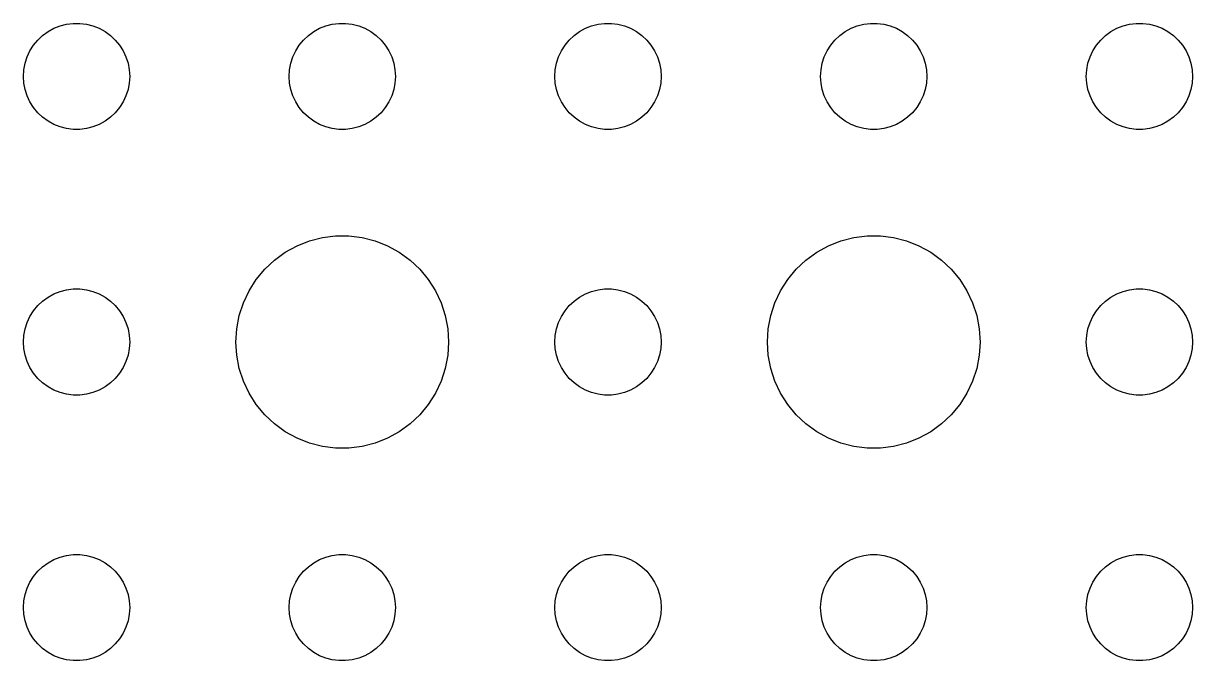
# Model space of a CAD drawing. Header units: metres. Extents: x -127 to 127, y -127 to 127.
# Drawn here: x 21 to 54, y -69 to -51 of the extents above; entities that cross this region are included whole.
import ezdxf

# ---------------------------------------------------------------- set-up
doc = ezdxf.new("R2010")
doc.units = ezdxf.units.M

msp = doc.modelspace()

# ---------------------------------------------------------------- linework, layer by layer
for p, q in [((21.6963, -51.2335), (21.8613, -51.1428)), ((21.8613, -51.1428), (22.0365, -51.0734)), ((22.0365, -51.0734), (22.2189, -51.0266)), ((22.2189, -51.0266), (22.4058, -51.003)), ((22.4058, -51.003), (22.5942, -51.003)), ((22.5942, -51.003), (22.7811, -51.0266)), ((22.7811, -51.0266), (22.9635, -51.0734)), ((22.9635, -51.0734), (23.1387, -51.1428)), ((23.1387, -51.1428), (23.3037, -51.2335)), ((29.1963, -51.2335), (29.3613, -51.1428)), ((29.3613, -51.1428), (29.5365, -51.0734)), ((29.5365, -51.0734), (29.7189, -51.0266)), ((29.7189, -51.0266), (29.9058, -51.003)), ((29.9058, -51.003), (30.0942, -51.003)), ((30.0942, -51.003), (30.2811, -51.0266)), ((30.2811, -51.0266), (30.4635, -51.0734)), ((30.4635, -51.0734), (30.6387, -51.1428)), ((30.6387, -51.1428), (30.8037, -51.2335)), ((36.6963, -51.2335), (36.8613, -51.1428)), ((36.8613, -51.1428), (37.0365, -51.0734)), ((37.0365, -51.0734), (37.2189, -51.0266)), ((37.2189, -51.0266), (37.4058, -51.003)), ((37.4058, -51.003), (37.5942, -51.003)), ((37.5942, -51.003), (37.7811, -51.0266)), ((37.7811, -51.0266), (37.9635, -51.0734)), ((37.9635, -51.0734), (38.1387, -51.1428)), ((38.1387, -51.1428), (38.3037, -51.2335)), ((44.1963, -51.2335), (44.3613, -51.1428)), ((44.3613, -51.1428), (44.5365, -51.0734)), ((44.5365, -51.0734), (44.7189, -51.0266)), ((44.7189, -51.0266), (44.9058, -51.003)), ((44.9058, -51.003), (45.0942, -51.003)), ((45.0942, -51.003), (45.2811, -51.0266)), ((45.2811, -51.0266), (45.4635, -51.0734)), ((45.4635, -51.0734), (45.6387, -51.1428)), ((45.6387, -51.1428), (45.8037, -51.2335)), ((51.6963, -51.2335), (51.8613, -51.1428)), ((51.8613, -51.1428), (52.0365, -51.0734)), ((52.0365, -51.0734), (52.2189, -51.0266)), ((52.2189, -51.0266), (52.4058, -51.003)), ((52.4058, -51.003), (52.5942, -51.003)), ((52.5942, -51.003), (52.7811, -51.0266)), ((52.7811, -51.0266), (52.9635, -51.0734)), ((52.9635, -51.0734), (53.1387, -51.1428)), ((53.1387, -51.1428), (53.3037, -51.2335)), ((21.2865, -51.6183), (21.4065, -51.4732)), ((21.4065, -51.4732), (21.5439, -51.3442)), ((21.5439, -51.3442), (21.6963, -51.2335)), ((23.3037, -51.2335), (23.4561, -51.3442)), ((23.4561, -51.3442), (23.5934, -51.4732)), ((23.5934, -51.4732), (23.7135, -51.6183)), ((28.7865, -51.6183), (28.9065, -51.4732)), ((28.9065, -51.4732), (29.0439, -51.3442)), ((29.0439, -51.3442), (29.1963, -51.2335)), ((30.8037, -51.2335), (30.9561, -51.3442)), ((30.9561, -51.3442), (31.0934, -51.4732)), ((31.0934, -51.4732), (31.2135, -51.6183)), ((36.2865, -51.6183), (36.4065, -51.4732)), ((36.4065, -51.4732), (36.5439, -51.3442)), ((36.5439, -51.3442), (36.6963, -51.2335)), ((38.3037, -51.2335), (38.4561, -51.3442)), ((38.4561, -51.3442), (38.5934, -51.4732)), ((38.5934, -51.4732), (38.7135, -51.6183)), ((43.7865, -51.6183), (43.9065, -51.4732)), ((43.9065, -51.4732), (44.0439, -51.3442)), ((44.0439, -51.3442), (44.1963, -51.2335)), ((45.8037, -51.2335), (45.9561, -51.3442)), ((45.9561, -51.3442), (46.0934, -51.4732)), ((46.0934, -51.4732), (46.2135, -51.6183)), ((51.2865, -51.6183), (51.4065, -51.4732)), ((51.4065, -51.4732), (51.5439, -51.3442)), ((51.5439, -51.3442), (51.6963, -51.2335)), ((53.3037, -51.2335), (53.4561, -51.3442)), ((53.4561, -51.3442), (53.5934, -51.4732)), ((53.5934, -51.4732), (53.7135, -51.6183)), ((21.1053, -51.9478), (21.1855, -51.7774)), ((21.1855, -51.7774), (21.2865, -51.6183)), ((23.7135, -51.6183), (23.8145, -51.7774)), ((23.8145, -51.7774), (23.8947, -51.9478)), ((28.6053, -51.9478), (28.6855, -51.7774)), ((28.6855, -51.7774), (28.7865, -51.6183)), ((31.2135, -51.6183), (31.3145, -51.7774)), ((31.3145, -51.7774), (31.3947, -51.9478)), ((36.1053, -51.9478), (36.1855, -51.7774)), ((36.1855, -51.7774), (36.2865, -51.6183)), ((38.7135, -51.6183), (38.8145, -51.7774)), ((38.8145, -51.7774), (38.8947, -51.9478)), ((43.6053, -51.9478), (43.6855, -51.7774)), ((43.6855, -51.7774), (43.7865, -51.6183)), ((46.2135, -51.6183), (46.3145, -51.7774)), ((46.3145, -51.7774), (46.3947, -51.9478)), ((51.1053, -51.9478), (51.1855, -51.7774)), ((51.1855, -51.7774), (51.2865, -51.6183)), ((53.7135, -51.6183), (53.8145, -51.7774)), ((53.8145, -51.7774), (53.8947, -51.9478)), ((21.0118, -52.312), (21.0471, -52.127)), ((21.0471, -52.127), (21.1053, -51.9478)), ((23.8947, -51.9478), (23.9529, -52.127)), ((23.9529, -52.127), (23.9882, -52.312)), ((28.5118, -52.312), (28.5471, -52.127)), ((28.5471, -52.127), (28.6053, -51.9478)), ((31.3947, -51.9478), (31.4529, -52.127)), ((31.4529, -52.127), (31.4882, -52.312)), ((36.0118, -52.312), (36.0471, -52.127)), ((36.0471, -52.127), (36.1053, -51.9478)), ((38.8947, -51.9478), (38.9529, -52.127)), ((38.9529, -52.127), (38.9882, -52.312)), ((43.5118, -52.312), (43.5471, -52.127)), ((43.5471, -52.127), (43.6053, -51.9478)), ((46.3947, -51.9478), (46.4529, -52.127)), ((46.4529, -52.127), (46.4882, -52.312)), ((51.0118, -52.312), (51.0471, -52.127)), ((51.0471, -52.127), (51.1053, -51.9478)), ((53.8947, -51.9478), (53.9529, -52.127)), ((53.9529, -52.127), (53.9882, -52.312)), ((21, -52.5), (21.0118, -52.312)), ((23.9882, -52.312), (24, -52.5)), ((28.5, -52.5), (28.5118, -52.312)), ((31.4882, -52.312), (31.5, -52.5)), ((36, -52.5), (36.0118, -52.312)), ((38.9882, -52.312), (39, -52.5)), ((43.5, -52.5), (43.5118, -52.312)), ((46.4882, -52.312), (46.5, -52.5)), ((51, -52.5), (51.0118, -52.312)), ((53.9882, -52.312), (54, -52.5)), ((21.0118, -52.688), (21, -52.5)), ((21.0471, -52.873), (21.0118, -52.688)), ((23.9882, -52.688), (23.9529, -52.873)), ((24, -52.5), (23.9882, -52.688)), ((28.5118, -52.688), (28.5, -52.5)), ((28.5471, -52.873), (28.5118, -52.688)), ((31.4882, -52.688), (31.4529, -52.873)), ((31.5, -52.5), (31.4882, -52.688)), ((36.0118, -52.688), (36, -52.5)), ((36.0471, -52.873), (36.0118, -52.688)), ((38.9882, -52.688), (38.9529, -52.873)), ((39, -52.5), (38.9882, -52.688)), ((43.5118, -52.688), (43.5, -52.5)), ((43.5471, -52.873), (43.5118, -52.688)), ((46.4882, -52.688), (46.4529, -52.873)), ((46.5, -52.5), (46.4882, -52.688)), ((51.0118, -52.688), (51, -52.5)), ((51.0471, -52.873), (51.0118, -52.688)), ((53.9882, -52.688), (53.9529, -52.873)), ((54, -52.5), (53.9882, -52.688)), ((21.1053, -53.0522), (21.0471, -52.873)), ((21.1855, -53.2226), (21.1053, -53.0522)), ((23.8947, -53.0522), (23.8145, -53.2226)), ((23.9529, -52.873), (23.8947, -53.0522)), ((28.6053, -53.0522), (28.5471, -52.873)), ((28.6855, -53.2226), (28.6053, -53.0522)), ((31.3947, -53.0522), (31.3145, -53.2226)), ((31.4529, -52.873), (31.3947, -53.0522)), ((36.1053, -53.0522), (36.0471, -52.873)), ((36.1855, -53.2226), (36.1053, -53.0522)), ((38.8947, -53.0522), (38.8145, -53.2226)), ((38.9529, -52.873), (38.8947, -53.0522)), ((43.6053, -53.0522), (43.5471, -52.873)), ((43.6855, -53.2226), (43.6053, -53.0522)), ((46.3947, -53.0522), (46.3145, -53.2226)), ((46.4529, -52.873), (46.3947, -53.0522)), ((51.1053, -53.0522), (51.0471, -52.873)), ((51.1855, -53.2226), (51.1053, -53.0522)), ((53.8947, -53.0522), (53.8145, -53.2226)), ((53.9529, -52.873), (53.8947, -53.0522)), ((21.2865, -53.3817), (21.1855, -53.2226)), ((21.4065, -53.5268), (21.2865, -53.3817)), ((23.7135, -53.3817), (23.5934, -53.5268)), ((23.8145, -53.2226), (23.7135, -53.3817)), ((28.7865, -53.3817), (28.6855, -53.2226)), ((28.9065, -53.5268), (28.7865, -53.3817)), ((31.2135, -53.3817), (31.0934, -53.5268)), ((31.3145, -53.2226), (31.2135, -53.3817)), ((36.2865, -53.3817), (36.1855, -53.2226)), ((36.4065, -53.5268), (36.2865, -53.3817)), ((38.7135, -53.3817), (38.5934, -53.5268)), ((38.8145, -53.2226), (38.7135, -53.3817)), ((43.7865, -53.3817), (43.6855, -53.2226)), ((43.9065, -53.5268), (43.7865, -53.3817)), ((46.2135, -53.3817), (46.0934, -53.5268)), ((46.3145, -53.2226), (46.2135, -53.3817)), ((51.2865, -53.3817), (51.1855, -53.2226)), ((51.4065, -53.5268), (51.2865, -53.3817)), ((53.7135, -53.3817), (53.5934, -53.5268)), ((53.8145, -53.2226), (53.7135, -53.3817)), ((21.5439, -53.6558), (21.4065, -53.5268)), ((21.6963, -53.7665), (21.5439, -53.6558)), ((21.8613, -53.8572), (21.6963, -53.7665)), ((23.3037, -53.7665), (23.1387, -53.8572)), ((23.4561, -53.6558), (23.3037, -53.7665)), ((23.5934, -53.5268), (23.4561, -53.6558)), ((29.0439, -53.6558), (28.9065, -53.5268)), ((29.1963, -53.7665), (29.0439, -53.6558)), ((29.3613, -53.8572), (29.1963, -53.7665)), ((30.8037, -53.7665), (30.6387, -53.8572)), ((30.9561, -53.6558), (30.8037, -53.7665)), ((31.0934, -53.5268), (30.9561, -53.6558)), ((36.5439, -53.6558), (36.4065, -53.5268)), ((36.6963, -53.7665), (36.5439, -53.6558)), ((36.8613, -53.8572), (36.6963, -53.7665)), ((38.3037, -53.7665), (38.1387, -53.8572)), ((38.4561, -53.6558), (38.3037, -53.7665)), ((38.5934, -53.5268), (38.4561, -53.6558)), ((44.0439, -53.6558), (43.9065, -53.5268)), ((44.1963, -53.7665), (44.0439, -53.6558)), ((44.3613, -53.8572), (44.1963, -53.7665)), ((45.8037, -53.7665), (45.6387, -53.8572)), ((45.9561, -53.6558), (45.8037, -53.7665)), ((46.0934, -53.5268), (45.9561, -53.6558)), ((51.5439, -53.6558), (51.4065, -53.5268)), ((51.6963, -53.7665), (51.5439, -53.6558)), ((51.8613, -53.8572), (51.6963, -53.7665)), ((53.3037, -53.7665), (53.1387, -53.8572)), ((53.4561, -53.6558), (53.3037, -53.7665)), ((53.5934, -53.5268), (53.4561, -53.6558)), ((22.0365, -53.9266), (21.8613, -53.8572)), ((22.2189, -53.9734), (22.0365, -53.9266)), ((22.4058, -53.997), (22.2189, -53.9734)), ((22.5942, -53.997), (22.4058, -53.997)), ((22.7811, -53.9734), (22.5942, -53.997)), ((22.9635, -53.9266), (22.7811, -53.9734)), ((23.1387, -53.8572), (22.9635, -53.9266)), ((29.5365, -53.9266), (29.3613, -53.8572)), ((29.7189, -53.9734), (29.5365, -53.9266)), ((29.9058, -53.997), (29.7189, -53.9734)), ((30.0942, -53.997), (29.9058, -53.997)), ((30.2811, -53.9734), (30.0942, -53.997)), ((30.4635, -53.9266), (30.2811, -53.9734)), ((30.6387, -53.8572), (30.4635, -53.9266)), ((37.0365, -53.9266), (36.8613, -53.8572)), ((37.2189, -53.9734), (37.0365, -53.9266)), ((37.4058, -53.997), (37.2189, -53.9734)), ((37.5942, -53.997), (37.4058, -53.997)), ((37.7811, -53.9734), (37.5942, -53.997)), ((37.9635, -53.9266), (37.7811, -53.9734)), ((38.1387, -53.8572), (37.9635, -53.9266)), ((44.5365, -53.9266), (44.3613, -53.8572)), ((44.7189, -53.9734), (44.5365, -53.9266)), ((44.9058, -53.997), (44.7189, -53.9734)), ((45.0942, -53.997), (44.9058, -53.997)), ((45.2811, -53.9734), (45.0942, -53.997)), ((45.4635, -53.9266), (45.2811, -53.9734)), ((45.6387, -53.8572), (45.4635, -53.9266)), ((52.0365, -53.9266), (51.8613, -53.8572)), ((52.2189, -53.9734), (52.0365, -53.9266)), ((52.4058, -53.997), (52.2189, -53.9734)), ((52.5942, -53.997), (52.4058, -53.997)), ((52.7811, -53.9734), (52.5942, -53.997)), ((52.9635, -53.9266), (52.7811, -53.9734)), ((53.1387, -53.8572), (52.9635, -53.9266)), ((29.0729, -57.1468), (29.4379, -57.0531)), ((29.4379, -57.0531), (29.8116, -57.0059)), ((29.8116, -57.0059), (30.1884, -57.0059)), ((30.1884, -57.0059), (30.5621, -57.0531)), ((30.5621, -57.0531), (30.927, -57.1468)), ((44.0729, -57.1468), (44.4379, -57.0531)), ((44.4379, -57.0531), (44.8116, -57.0059)), ((44.8116, -57.0059), (45.1884, -57.0059)), ((45.1884, -57.0059), (45.5621, -57.0531)), ((45.5621, -57.0531), (45.927, -57.1468)), ((28.3925, -57.467), (28.7227, -57.2855)), ((28.7227, -57.2855), (29.0729, -57.1468)), ((30.927, -57.1468), (31.2773, -57.2855)), ((31.2773, -57.2855), (31.6075, -57.467)), ((43.3925, -57.467), (43.7227, -57.2855)), ((43.7227, -57.2855), (44.0729, -57.1468)), ((45.927, -57.1468), (46.2773, -57.2855)), ((46.2773, -57.2855), (46.6075, -57.467)), ((27.8131, -57.9464), (28.0877, -57.6885)), ((28.0877, -57.6885), (28.3925, -57.467)), ((31.6075, -57.467), (31.9123, -57.6885)), ((31.9123, -57.6885), (32.1869, -57.9464)), ((42.8131, -57.9464), (43.0877, -57.6885)), ((43.0877, -57.6885), (43.3925, -57.467)), ((46.6075, -57.467), (46.9123, -57.6885)), ((46.9123, -57.6885), (47.1869, -57.9464)), ((27.5729, -58.2366), (27.8131, -57.9464)), ((32.1869, -57.9464), (32.427, -58.2366)), ((42.5729, -58.2366), (42.8131, -57.9464)), ((47.1869, -57.9464), (47.427, -58.2366)), ((27.3711, -58.5547), (27.5729, -58.2366)), ((32.427, -58.2366), (32.6289, -58.5547)), ((42.3711, -58.5547), (42.5729, -58.2366)), ((47.427, -58.2366), (47.6289, -58.5547)), ((21.5439, -58.8442), (21.6963, -58.7335)), ((21.6963, -58.7335), (21.8613, -58.6428)), ((21.8613, -58.6428), (22.0365, -58.5734)), ((22.0365, -58.5734), (22.2189, -58.5266)), ((22.2189, -58.5266), (22.4058, -58.503)), ((22.4058, -58.503), (22.5942, -58.503)), ((22.5942, -58.503), (22.7811, -58.5266)), ((22.7811, -58.5266), (22.9635, -58.5734)), ((22.9635, -58.5734), (23.1387, -58.6428)), ((23.1387, -58.6428), (23.3037, -58.7335)), ((23.3037, -58.7335), (23.4561, -58.8442)), ((27.2107, -58.8956), (27.3711, -58.5547)), ((32.6289, -58.5547), (32.7893, -58.8956)), ((36.5439, -58.8442), (36.6963, -58.7335)), ((36.6963, -58.7335), (36.8613, -58.6428)), ((36.8613, -58.6428), (37.0365, -58.5734)), ((37.0365, -58.5734), (37.2189, -58.5266)), ((37.2189, -58.5266), (37.4058, -58.503)), ((37.4058, -58.503), (37.5942, -58.503)), ((37.5942, -58.503), (37.7811, -58.5266)), ((37.7811, -58.5266), (37.9635, -58.5734)), ((37.9635, -58.5734), (38.1387, -58.6428)), ((38.1387, -58.6428), (38.3037, -58.7335)), ((38.3037, -58.7335), (38.4561, -58.8442)), ((42.2107, -58.8956), (42.3711, -58.5547)), ((47.6289, -58.5547), (47.7893, -58.8956)), ((51.5439, -58.8442), (51.6963, -58.7335)), ((51.6963, -58.7335), (51.8613, -58.6428)), ((51.8613, -58.6428), (52.0365, -58.5734)), ((52.0365, -58.5734), (52.2189, -58.5266)), ((52.2189, -58.5266), (52.4058, -58.503)), ((52.4058, -58.503), (52.5942, -58.503)), ((52.5942, -58.503), (52.7811, -58.5266)), ((52.7811, -58.5266), (52.9635, -58.5734)), ((52.9635, -58.5734), (53.1387, -58.6428)), ((53.1387, -58.6428), (53.3037, -58.7335)), ((53.3037, -58.7335), (53.4561, -58.8442)), ((21.2865, -59.1183), (21.4065, -58.9732)), ((21.4065, -58.9732), (21.5439, -58.8442)), ((23.4561, -58.8442), (23.5934, -58.9732)), ((23.5934, -58.9732), (23.7135, -59.1183)), ((27.0942, -59.2539), (27.2107, -58.8956)), ((32.7893, -58.8956), (32.9057, -59.2539)), ((36.2865, -59.1183), (36.4065, -58.9732)), ((36.4065, -58.9732), (36.5439, -58.8442)), ((38.4561, -58.8442), (38.5934, -58.9732)), ((38.5934, -58.9732), (38.7135, -59.1183)), ((42.0942, -59.2539), (42.2107, -58.8956)), ((47.7893, -58.8956), (47.9057, -59.2539)), ((51.2865, -59.1183), (51.4065, -58.9732)), ((51.4065, -58.9732), (51.5439, -58.8442)), ((53.4561, -58.8442), (53.5934, -58.9732)), ((53.5934, -58.9732), (53.7135, -59.1183)), ((21.1053, -59.4478), (21.1855, -59.2774)), ((21.1855, -59.2774), (21.2865, -59.1183)), ((23.7135, -59.1183), (23.8145, -59.2774)), ((23.8145, -59.2774), (23.8947, -59.4478)), ((27.0237, -59.624), (27.0942, -59.2539)), ((32.9057, -59.2539), (32.9763, -59.624)), ((36.1053, -59.4478), (36.1855, -59.2774)), ((36.1855, -59.2774), (36.2865, -59.1183)), ((38.7135, -59.1183), (38.8145, -59.2774)), ((38.8145, -59.2774), (38.8947, -59.4478)), ((42.0237, -59.624), (42.0942, -59.2539)), ((47.9057, -59.2539), (47.9763, -59.624)), ((51.1053, -59.4478), (51.1855, -59.2774)), ((51.1855, -59.2774), (51.2865, -59.1183)), ((53.7135, -59.1183), (53.8145, -59.2774)), ((53.8145, -59.2774), (53.8947, -59.4478)), ((21.0118, -59.812), (21.0471, -59.627)), ((21.0471, -59.627), (21.1053, -59.4478)), ((23.8947, -59.4478), (23.9529, -59.627)), ((23.9529, -59.627), (23.9882, -59.812)), ((27, -60), (27.0237, -59.624)), ((32.9763, -59.624), (33, -60)), ((36.0118, -59.812), (36.0471, -59.627)), ((36.0471, -59.627), (36.1053, -59.4478)), ((38.8947, -59.4478), (38.9529, -59.627)), ((38.9529, -59.627), (38.9882, -59.812)), ((42, -60), (42.0237, -59.624)), ((47.9763, -59.624), (48, -60)), ((51.0118, -59.812), (51.0471, -59.627)), ((51.0471, -59.627), (51.1053, -59.4478)), ((53.8947, -59.4478), (53.9529, -59.627)), ((53.9529, -59.627), (53.9882, -59.812)), ((21, -60), (21.0118, -59.812)), ((21.0118, -60.188), (21, -60)), ((23.9882, -59.812), (24, -60)), ((24, -60), (23.9882, -60.188)), ((27.0237, -60.376), (27, -60)), ((33, -60), (32.9763, -60.376)), ((36, -60), (36.0118, -59.812)), ((36.0118, -60.188), (36, -60)), ((38.9882, -59.812), (39, -60)), ((39, -60), (38.9882, -60.188)), ((42.0237, -60.376), (42, -60)), ((48, -60), (47.9763, -60.376)), ((51, -60), (51.0118, -59.812)), ((51.0118, -60.188), (51, -60)), ((53.9882, -59.812), (54, -60)), ((54, -60), (53.9882, -60.188)), ((21.0471, -60.373), (21.0118, -60.188)), ((21.1053, -60.5522), (21.0471, -60.373)), ((23.9529, -60.373), (23.8947, -60.5522)), ((23.9882, -60.188), (23.9529, -60.373)), ((27.0942, -60.7461), (27.0237, -60.376)), ((32.9763, -60.376), (32.9057, -60.7461)), ((36.0471, -60.373), (36.0118, -60.188)), ((36.1053, -60.5522), (36.0471, -60.373)), ((38.9529, -60.373), (38.8947, -60.5522)), ((38.9882, -60.188), (38.9529, -60.373)), ((42.0942, -60.7461), (42.0237, -60.376)), ((47.9763, -60.376), (47.9057, -60.7461)), ((51.0471, -60.373), (51.0118, -60.188)), ((51.1053, -60.5522), (51.0471, -60.373)), ((53.9529, -60.373), (53.8947, -60.5522)), ((53.9882, -60.188), (53.9529, -60.373)), ((21.1855, -60.7226), (21.1053, -60.5522)), ((23.8947, -60.5522), (23.8145, -60.7226)), ((36.1855, -60.7226), (36.1053, -60.5522)), ((38.8947, -60.5522), (38.8145, -60.7226)), ((51.1855, -60.7226), (51.1053, -60.5522)), ((53.8947, -60.5522), (53.8145, -60.7226)), ((21.2865, -60.8817), (21.1855, -60.7226)), ((21.4065, -61.0268), (21.2865, -60.8817)), ((21.5439, -61.1558), (21.4065, -61.0268)), ((23.5934, -61.0268), (23.4561, -61.1558)), ((23.7135, -60.8817), (23.5934, -61.0268)), ((23.8145, -60.7226), (23.7135, -60.8817)), ((27.2107, -61.1044), (27.0942, -60.7461)), ((32.9057, -60.7461), (32.7893, -61.1044)), ((36.2865, -60.8817), (36.1855, -60.7226)), ((36.4065, -61.0268), (36.2865, -60.8817)), ((36.5439, -61.1558), (36.4065, -61.0268)), ((38.5934, -61.0268), (38.4561, -61.1558)), ((38.7135, -60.8817), (38.5934, -61.0268)), ((38.8145, -60.7226), (38.7135, -60.8817)), ((42.2107, -61.1044), (42.0942, -60.7461)), ((47.9057, -60.7461), (47.7893, -61.1044)), ((51.2865, -60.8817), (51.1855, -60.7226)), ((51.4065, -61.0268), (51.2865, -60.8817)), ((51.5439, -61.1558), (51.4065, -61.0268)), ((53.5934, -61.0268), (53.4561, -61.1558)), ((53.7135, -60.8817), (53.5934, -61.0268)), ((53.8145, -60.7226), (53.7135, -60.8817)), ((21.6963, -61.2665), (21.5439, -61.1558)), ((21.8613, -61.3572), (21.6963, -61.2665)), ((22.0365, -61.4266), (21.8613, -61.3572)), ((23.1387, -61.3572), (22.9635, -61.4266)), ((23.3037, -61.2665), (23.1387, -61.3572)), ((23.4561, -61.1558), (23.3037, -61.2665)), ((27.3711, -61.4453), (27.2107, -61.1044)), ((32.7893, -61.1044), (32.6289, -61.4453)), ((36.6963, -61.2665), (36.5439, -61.1558)), ((36.8613, -61.3572), (36.6963, -61.2665)), ((37.0365, -61.4266), (36.8613, -61.3572)), ((38.1387, -61.3572), (37.9635, -61.4266)), ((38.3037, -61.2665), (38.1387, -61.3572)), ((38.4561, -61.1558), (38.3037, -61.2665)), ((42.3711, -61.4453), (42.2107, -61.1044)), ((47.7893, -61.1044), (47.6289, -61.4453)), ((51.6963, -61.2665), (51.5439, -61.1558)), ((51.8613, -61.3572), (51.6963, -61.2665)), ((52.0365, -61.4266), (51.8613, -61.3572)), ((53.1387, -61.3572), (52.9635, -61.4266)), ((53.3037, -61.2665), (53.1387, -61.3572)), ((53.4561, -61.1558), (53.3037, -61.2665)), ((22.2189, -61.4734), (22.0365, -61.4266)), ((22.4058, -61.497), (22.2189, -61.4734)), ((22.5942, -61.497), (22.4058, -61.497)), ((22.7811, -61.4734), (22.5942, -61.497)), ((22.9635, -61.4266), (22.7811, -61.4734)), ((27.5729, -61.7634), (27.3711, -61.4453)), ((32.6289, -61.4453), (32.427, -61.7634)), ((37.2189, -61.4734), (37.0365, -61.4266)), ((37.4058, -61.497), (37.2189, -61.4734)), ((37.5942, -61.497), (37.4058, -61.497)), ((37.7811, -61.4734), (37.5942, -61.497)), ((37.9635, -61.4266), (37.7811, -61.4734)), ((42.5729, -61.7634), (42.3711, -61.4453)), ((47.6289, -61.4453), (47.427, -61.7634)), ((52.2189, -61.4734), (52.0365, -61.4266)), ((52.4058, -61.497), (52.2189, -61.4734)), ((52.5942, -61.497), (52.4058, -61.497)), ((52.7811, -61.4734), (52.5942, -61.497)), ((52.9635, -61.4266), (52.7811, -61.4734)), ((27.8131, -62.0536), (27.5729, -61.7634)), ((32.427, -61.7634), (32.1869, -62.0536)), ((42.8131, -62.0536), (42.5729, -61.7634)), ((47.427, -61.7634), (47.1869, -62.0536)), ((28.0877, -62.3115), (27.8131, -62.0536)), ((28.3925, -62.533), (28.0877, -62.3115)), ((31.9123, -62.3115), (31.6075, -62.533)), ((32.1869, -62.0536), (31.9123, -62.3115)), ((43.0877, -62.3115), (42.8131, -62.0536)), ((43.3925, -62.533), (43.0877, -62.3115)), ((46.9123, -62.3115), (46.6075, -62.533)), ((47.1869, -62.0536), (46.9123, -62.3115)), ((28.7227, -62.7145), (28.3925, -62.533)), ((31.6075, -62.533), (31.2773, -62.7145)), ((43.7227, -62.7145), (43.3925, -62.533)), ((46.6075, -62.533), (46.2773, -62.7145)), ((29.0729, -62.8532), (28.7227, -62.7145)), ((29.4379, -62.9469), (29.0729, -62.8532)), ((29.8116, -62.9941), (29.4379, -62.9469)), ((30.1884, -62.9941), (29.8116, -62.9941)), ((30.5621, -62.9469), (30.1884, -62.9941)), ((30.927, -62.8532), (30.5621, -62.9469)), ((31.2773, -62.7145), (30.927, -62.8532)), ((44.0729, -62.8532), (43.7227, -62.7145)), ((44.4379, -62.9469), (44.0729, -62.8532)), ((44.8116, -62.9941), (44.4379, -62.9469)), ((45.1884, -62.9941), (44.8116, -62.9941)), ((45.5621, -62.9469), (45.1884, -62.9941)), ((45.927, -62.8532), (45.5621, -62.9469)), ((46.2773, -62.7145), (45.927, -62.8532)), ((21.5439, -66.3442), (21.6963, -66.2335)), ((21.6963, -66.2335), (21.8613, -66.1428)), ((21.8613, -66.1428), (22.0365, -66.0734)), ((22.0365, -66.0734), (22.2189, -66.0266)), ((22.2189, -66.0266), (22.4058, -66.003)), ((22.4058, -66.003), (22.5942, -66.003)), ((22.5942, -66.003), (22.7811, -66.0266)), ((22.7811, -66.0266), (22.9635, -66.0734)), ((22.9635, -66.0734), (23.1387, -66.1428)), ((23.1387, -66.1428), (23.3037, -66.2335)), ((23.3037, -66.2335), (23.4561, -66.3442)), ((29.0439, -66.3442), (29.1963, -66.2335)), ((29.1963, -66.2335), (29.3613, -66.1428)), ((29.3613, -66.1428), (29.5365, -66.0734)), ((29.5365, -66.0734), (29.7189, -66.0266)), ((29.7189, -66.0266), (29.9058, -66.003)), ((29.9058, -66.003), (30.0942, -66.003)), ((30.0942, -66.003), (30.2811, -66.0266)), ((30.2811, -66.0266), (30.4635, -66.0734)), ((30.4635, -66.0734), (30.6387, -66.1428)), ((30.6387, -66.1428), (30.8037, -66.2335)), ((30.8037, -66.2335), (30.9561, -66.3442)), ((36.5439, -66.3442), (36.6963, -66.2335)), ((36.6963, -66.2335), (36.8613, -66.1428)), ((36.8613, -66.1428), (37.0365, -66.0734)), ((37.0365, -66.0734), (37.2189, -66.0266)), ((37.2189, -66.0266), (37.4058, -66.003)), ((37.4058, -66.003), (37.5942, -66.003)), ((37.5942, -66.003), (37.7811, -66.0266)), ((37.7811, -66.0266), (37.9635, -66.0734)), ((37.9635, -66.0734), (38.1387, -66.1428)), ((38.1387, -66.1428), (38.3037, -66.2335)), ((38.3037, -66.2335), (38.4561, -66.3442)), ((44.0439, -66.3442), (44.1963, -66.2335)), ((44.1963, -66.2335), (44.3613, -66.1428)), ((44.3613, -66.1428), (44.5365, -66.0734)), ((44.5365, -66.0734), (44.7189, -66.0266)), ((44.7189, -66.0266), (44.9058, -66.003)), ((44.9058, -66.003), (45.0942, -66.003)), ((45.0942, -66.003), (45.2811, -66.0266)), ((45.2811, -66.0266), (45.4635, -66.0734)), ((45.4635, -66.0734), (45.6387, -66.1428)), ((45.6387, -66.1428), (45.8037, -66.2335)), ((45.8037, -66.2335), (45.9561, -66.3442)), ((51.5439, -66.3442), (51.6963, -66.2335)), ((51.6963, -66.2335), (51.8613, -66.1428)), ((51.8613, -66.1428), (52.0365, -66.0734)), ((52.0365, -66.0734), (52.2189, -66.0266)), ((52.2189, -66.0266), (52.4058, -66.003)), ((52.4058, -66.003), (52.5942, -66.003)), ((52.5942, -66.003), (52.7811, -66.0266)), ((52.7811, -66.0266), (52.9635, -66.0734)), ((52.9635, -66.0734), (53.1387, -66.1428)), ((53.1387, -66.1428), (53.3037, -66.2335)), ((53.3037, -66.2335), (53.4561, -66.3442)), ((21.1855, -66.7774), (21.2865, -66.6183)), ((21.2865, -66.6183), (21.4065, -66.4732)), ((21.4065, -66.4732), (21.5439, -66.3442)), ((23.4561, -66.3442), (23.5934, -66.4732)), ((23.5934, -66.4732), (23.7135, -66.6183)), ((23.7135, -66.6183), (23.8145, -66.7774)), ((28.6855, -66.7774), (28.7865, -66.6183)), ((28.7865, -66.6183), (28.9065, -66.4732)), ((28.9065, -66.4732), (29.0439, -66.3442)), ((30.9561, -66.3442), (31.0934, -66.4732)), ((31.0934, -66.4732), (31.2135, -66.6183)), ((31.2135, -66.6183), (31.3145, -66.7774)), ((36.1855, -66.7774), (36.2865, -66.6183)), ((36.2865, -66.6183), (36.4065, -66.4732)), ((36.4065, -66.4732), (36.5439, -66.3442)), ((38.4561, -66.3442), (38.5934, -66.4732)), ((38.5934, -66.4732), (38.7135, -66.6183)), ((38.7135, -66.6183), (38.8145, -66.7774)), ((43.6855, -66.7774), (43.7865, -66.6183)), ((43.7865, -66.6183), (43.9065, -66.4732)), ((43.9065, -66.4732), (44.0439, -66.3442)), ((45.9561, -66.3442), (46.0934, -66.4732)), ((46.0934, -66.4732), (46.2135, -66.6183)), ((46.2135, -66.6183), (46.3145, -66.7774)), ((51.1855, -66.7774), (51.2865, -66.6183)), ((51.2865, -66.6183), (51.4065, -66.4732)), ((51.4065, -66.4732), (51.5439, -66.3442)), ((53.4561, -66.3442), (53.5934, -66.4732)), ((53.5934, -66.4732), (53.7135, -66.6183)), ((53.7135, -66.6183), (53.8145, -66.7774)), ((21.0471, -67.127), (21.1053, -66.9478)), ((21.1053, -66.9478), (21.1855, -66.7774)), ((23.8145, -66.7774), (23.8947, -66.9478)), ((23.8947, -66.9478), (23.9529, -67.127)), ((28.5471, -67.127), (28.6053, -66.9478)), ((28.6053, -66.9478), (28.6855, -66.7774)), ((31.3145, -66.7774), (31.3947, -66.9478)), ((31.3947, -66.9478), (31.4529, -67.127)), ((36.0471, -67.127), (36.1053, -66.9478)), ((36.1053, -66.9478), (36.1855, -66.7774)), ((38.8145, -66.7774), (38.8947, -66.9478)), ((38.8947, -66.9478), (38.9529, -67.127)), ((43.5471, -67.127), (43.6053, -66.9478)), ((43.6053, -66.9478), (43.6855, -66.7774)), ((46.3145, -66.7774), (46.3947, -66.9478)), ((46.3947, -66.9478), (46.4529, -67.127)), ((51.0471, -67.127), (51.1053, -66.9478)), ((51.1053, -66.9478), (51.1855, -66.7774)), ((53.8145, -66.7774), (53.8947, -66.9478)), ((53.8947, -66.9478), (53.9529, -67.127)), ((21, -67.5), (21.0118, -67.312)), ((21.0118, -67.312), (21.0471, -67.127)), ((23.9529, -67.127), (23.9882, -67.312)), ((23.9882, -67.312), (24, -67.5)), ((28.5, -67.5), (28.5118, -67.312)), ((28.5118, -67.312), (28.5471, -67.127)), ((31.4529, -67.127), (31.4882, -67.312)), ((31.4882, -67.312), (31.5, -67.5)), ((36, -67.5), (36.0118, -67.312)), ((36.0118, -67.312), (36.0471, -67.127)), ((38.9529, -67.127), (38.9882, -67.312)), ((38.9882, -67.312), (39, -67.5)), ((43.5, -67.5), (43.5118, -67.312)), ((43.5118, -67.312), (43.5471, -67.127)), ((46.4529, -67.127), (46.4882, -67.312)), ((46.4882, -67.312), (46.5, -67.5)), ((51, -67.5), (51.0118, -67.312)), ((51.0118, -67.312), (51.0471, -67.127)), ((53.9529, -67.127), (53.9882, -67.312)), ((53.9882, -67.312), (54, -67.5)), ((21.0118, -67.688), (21, -67.5)), ((24, -67.5), (23.9882, -67.688)), ((28.5118, -67.688), (28.5, -67.5)), ((31.5, -67.5), (31.4882, -67.688)), ((36.0118, -67.688), (36, -67.5)), ((39, -67.5), (38.9882, -67.688)), ((43.5118, -67.688), (43.5, -67.5)), ((46.5, -67.5), (46.4882, -67.688)), ((51.0118, -67.688), (51, -67.5)), ((54, -67.5), (53.9882, -67.688)), ((21.0471, -67.873), (21.0118, -67.688)), ((21.1053, -68.0522), (21.0471, -67.873)), ((23.9529, -67.873), (23.8947, -68.0522)), ((23.9882, -67.688), (23.9529, -67.873)), ((28.5471, -67.873), (28.5118, -67.688)), ((28.6053, -68.0522), (28.5471, -67.873)), ((31.4529, -67.873), (31.3947, -68.0522)), ((31.4882, -67.688), (31.4529, -67.873)), ((36.0471, -67.873), (36.0118, -67.688)), ((36.1053, -68.0522), (36.0471, -67.873)), ((38.9529, -67.873), (38.8947, -68.0522)), ((38.9882, -67.688), (38.9529, -67.873)), ((43.5471, -67.873), (43.5118, -67.688)), ((43.6053, -68.0522), (43.5471, -67.873)), ((46.4529, -67.873), (46.3947, -68.0522)), ((46.4882, -67.688), (46.4529, -67.873)), ((51.0471, -67.873), (51.0118, -67.688)), ((51.1053, -68.0522), (51.0471, -67.873)), ((53.9529, -67.873), (53.8947, -68.0522)), ((53.9882, -67.688), (53.9529, -67.873)), ((21.1855, -68.2226), (21.1053, -68.0522)), ((21.2865, -68.3817), (21.1855, -68.2226)), ((23.8145, -68.2226), (23.7135, -68.3817)), ((23.8947, -68.0522), (23.8145, -68.2226)), ((28.6855, -68.2226), (28.6053, -68.0522)), ((28.7865, -68.3817), (28.6855, -68.2226)), ((31.3145, -68.2226), (31.2135, -68.3817)), ((31.3947, -68.0522), (31.3145, -68.2226)), ((36.1855, -68.2226), (36.1053, -68.0522)), ((36.2865, -68.3817), (36.1855, -68.2226)), ((38.8145, -68.2226), (38.7135, -68.3817)), ((38.8947, -68.0522), (38.8145, -68.2226)), ((43.6855, -68.2226), (43.6053, -68.0522)), ((43.7865, -68.3817), (43.6855, -68.2226)), ((46.3145, -68.2226), (46.2135, -68.3817)), ((46.3947, -68.0522), (46.3145, -68.2226)), ((51.1855, -68.2226), (51.1053, -68.0522)), ((51.2865, -68.3817), (51.1855, -68.2226)), ((53.8145, -68.2226), (53.7135, -68.3817)), ((53.8947, -68.0522), (53.8145, -68.2226)), ((21.4065, -68.5268), (21.2865, -68.3817)), ((21.5439, -68.6558), (21.4065, -68.5268)), ((23.5934, -68.5268), (23.4561, -68.6558)), ((23.7135, -68.3817), (23.5934, -68.5268)), ((28.9065, -68.5268), (28.7865, -68.3817)), ((29.0439, -68.6558), (28.9065, -68.5268)), ((31.0934, -68.5268), (30.9561, -68.6558)), ((31.2135, -68.3817), (31.0934, -68.5268)), ((36.4065, -68.5268), (36.2865, -68.3817)), ((36.5439, -68.6558), (36.4065, -68.5268)), ((38.5934, -68.5268), (38.4561, -68.6558)), ((38.7135, -68.3817), (38.5934, -68.5268)), ((43.9065, -68.5268), (43.7865, -68.3817)), ((44.0439, -68.6558), (43.9065, -68.5268)), ((46.0934, -68.5268), (45.9561, -68.6558)), ((46.2135, -68.3817), (46.0934, -68.5268)), ((51.4065, -68.5268), (51.2865, -68.3817)), ((51.5439, -68.6558), (51.4065, -68.5268)), ((53.5934, -68.5268), (53.4561, -68.6558)), ((53.7135, -68.3817), (53.5934, -68.5268)), ((21.6963, -68.7665), (21.5439, -68.6558)), ((21.8613, -68.8572), (21.6963, -68.7665)), ((22.0365, -68.9266), (21.8613, -68.8572)), ((22.2189, -68.9734), (22.0365, -68.9266)), ((22.9635, -68.9266), (22.7811, -68.9734)), ((23.1387, -68.8572), (22.9635, -68.9266)), ((23.3037, -68.7665), (23.1387, -68.8572)), ((23.4561, -68.6558), (23.3037, -68.7665)), ((29.1963, -68.7665), (29.0439, -68.6558)), ((29.3613, -68.8572), (29.1963, -68.7665)), ((29.5365, -68.9266), (29.3613, -68.8572)), ((29.7189, -68.9734), (29.5365, -68.9266)), ((30.4635, -68.9266), (30.2811, -68.9734)), ((30.6387, -68.8572), (30.4635, -68.9266)), ((30.8037, -68.7665), (30.6387, -68.8572)), ((30.9561, -68.6558), (30.8037, -68.7665)), ((36.6963, -68.7665), (36.5439, -68.6558)), ((36.8613, -68.8572), (36.6963, -68.7665)), ((37.0365, -68.9266), (36.8613, -68.8572)), ((37.2189, -68.9734), (37.0365, -68.9266)), ((37.9635, -68.9266), (37.7811, -68.9734)), ((38.1387, -68.8572), (37.9635, -68.9266)), ((38.3037, -68.7665), (38.1387, -68.8572)), ((38.4561, -68.6558), (38.3037, -68.7665)), ((44.1963, -68.7665), (44.0439, -68.6558)), ((44.3613, -68.8572), (44.1963, -68.7665)), ((44.5365, -68.9266), (44.3613, -68.8572)), ((44.7189, -68.9734), (44.5365, -68.9266)), ((45.4635, -68.9266), (45.2811, -68.9734)), ((45.6387, -68.8572), (45.4635, -68.9266)), ((45.8037, -68.7665), (45.6387, -68.8572)), ((45.9561, -68.6558), (45.8037, -68.7665)), ((51.6963, -68.7665), (51.5439, -68.6558)), ((51.8613, -68.8572), (51.6963, -68.7665)), ((52.0365, -68.9266), (51.8613, -68.8572)), ((52.2189, -68.9734), (52.0365, -68.9266)), ((52.9635, -68.9266), (52.7811, -68.9734)), ((53.1387, -68.8572), (52.9635, -68.9266)), ((53.3037, -68.7665), (53.1387, -68.8572)), ((53.4561, -68.6558), (53.3037, -68.7665)), ((22.4058, -68.997), (22.2189, -68.9734)), ((22.5942, -68.997), (22.4058, -68.997)), ((22.7811, -68.9734), (22.5942, -68.997)), ((29.9058, -68.997), (29.7189, -68.9734)), ((30.0942, -68.997), (29.9058, -68.997)), ((30.2811, -68.9734), (30.0942, -68.997)), ((37.4058, -68.997), (37.2189, -68.9734)), ((37.5942, -68.997), (37.4058, -68.997)), ((37.7811, -68.9734), (37.5942, -68.997)), ((44.9058, -68.997), (44.7189, -68.9734)), ((45.0942, -68.997), (44.9058, -68.997)), ((45.2811, -68.9734), (45.0942, -68.997)), ((52.4058, -68.997), (52.2189, -68.9734)), ((52.5942, -68.997), (52.4058, -68.997)), ((52.7811, -68.9734), (52.5942, -68.997))]:
    msp.add_line(p, q)

doc.saveas('drawing.dxf')
